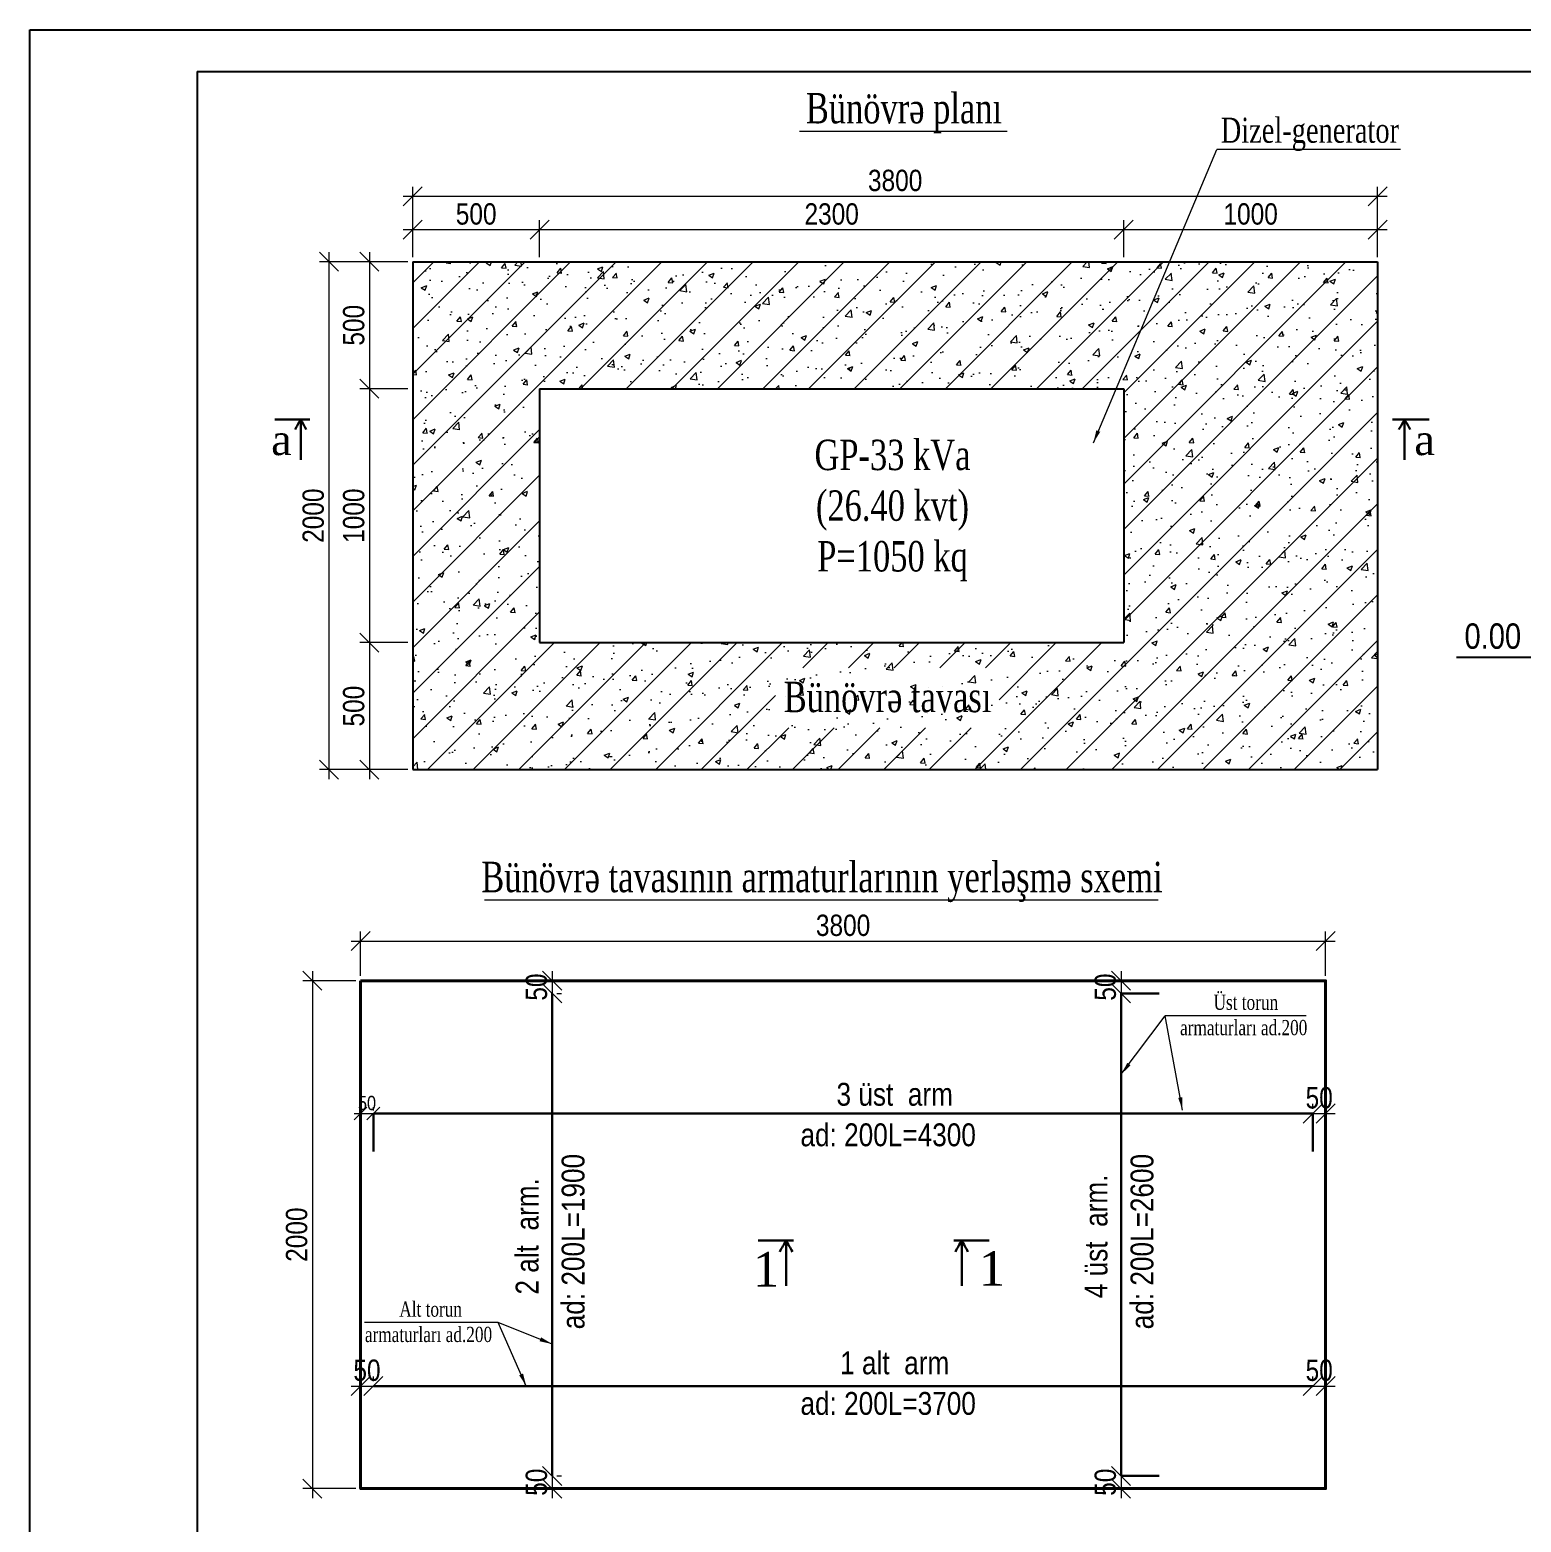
# Model space of a CAD drawing. Header units: millimetres. Extents: x 204354 to 3006910, y 96817 to 586751.
# Drawn here: x 204354 to 233720, y 114268 to 143654 of the extents above; entities that cross this region are included whole.
import ezdxf

# ---------------------------------------------------------------- set-up
doc = ezdxf.new("R2010")
doc.units = ezdxf.units.MM
for name, color, linetype, lineweight in [('ara divarlar', 7, 'Continuous', 20), ('Sutunun metal shtrixi', 7, 'Continuous', 9), ('Xarici divarların xətti', 7, 'Continuous', 30)]:
    doc.layers.add(name, color=color, linetype=linetype, lineweight=lineweight)
doc.layers.add('Text', color=7, linetype='Continuous')
doc.styles.add('400', font='times.ttf', dxfattribs={"width": 0.75, "height": 300})
doc.styles.add('sevda', font='ARIALN.TTF')
doc.styles.get("Standard").update_dxf_attribs({"font": 'arial.ttf'})
doc.styles.add('style1', font='ARIALN.TTF', dxfattribs={"height": 300})
doc.styles.add('style6', font='ARIALN.TTF', dxfattribs={"height": 300})
doc.dimstyles.new('DIM_100', dxfattribs={"dimscale": 100, "dimtxt": 250, "dimasz": 2.5, "dimexe": 1.25, "dimexo": 0.625, "dimtad": 1, "dimdec": 0, "dimtxsty": 'style1', "dimblk": 'OBLIQUE', "dimcen": 2.5, "dimdle": 1.25, "dimclrd": 251, "dimclre": 251, "dimaunit": 1, "dimadec": 3, "dimazin": 0, "dimtfac": 1, "dimtdec": 0, "dimtmove": 1, "dimatfit": 3, "dimfxl": 1.25, "dimlwd": 5, "dimlwe": 5, "dimarcsym": 0})
doc.dimstyles.new('sevda', dxfattribs={"dimscale": 100, "dimtxt": 2.8, "dimasz": 2.5, "dimexe": 1.25, "dimexo": 0.625, "dimtad": 1, "dimdec": 0, "dimtxsty": 'sevda', "dimblk": 'OBLIQUE', "dimcen": 2.5, "dimdle": 1.25, "dimclrd": 253, "dimclre": 253, "dimclrt": 150, "dimaunit": 1, "dimadec": 3, "dimazin": 0, "dimtfac": 1, "dimtdec": 0, "dimtmove": 1, "dimatfit": 3, "dimfxl": 1, "dimlwd": 13, "dimlwe": 13, "dimarcsym": 0})

# ---------------------------------------------------------------- blocks, each defined once
blk = doc.blocks.new('_Oblique')
at = {"color": 0, "linetype": 'ByBlock', "lineweight": -2}
blk.add_line((-0.5, -0.5), (0.5, 0.5), dxfattribs=at)
blk = doc.blocks.new('*D48')
at = {"color": 253, "lineweight": 13, "transparency": 16777216}
for p, q in [((211893, 139181), (211893, 140566)), ((230893, 139181), (230893, 140566)), ((211706, 140378), (231081, 140378))]:
    blk.add_line(p, q, dxfattribs=at)
at = {"layer": 'Defpoints', "color": 0, "linetype": 'Continuous', "lineweight": 15, "transparency": 16777216}
for p in [(230893, 140378), (211893, 139087), (230893, 139087)]:
    blk.add_point(p, dxfattribs=at)
at = {"color": 253, "linetype": 'Continuous', "lineweight": 13, "transparency": 16777216, "xscale": 375, "yscale": 375, "zscale": 375, "rotation": 180}
blk.add_blockref('_Oblique', (211893, 140378), dxfattribs=at)
at = {"color": 253, "linetype": 'Continuous', "lineweight": 13, "transparency": 16777216, "xscale": 375, "yscale": 375, "zscale": 375}
blk.add_blockref('_Oblique', (230893, 140378), dxfattribs=at)
at = {"color": 150, "linetype": 'Continuous', "lineweight": 15, "transparency": 16777216, "insert": (221393, 140686), "char_height": 420, "attachment_point": 5, "style": 'sevda'}
blk.add_mtext('3800', dxfattribs=at)
blk = doc.blocks.new('*D49')
at = {"color": 253, "lineweight": 13, "transparency": 16777216}
for p, q in [((211799, 139087), (210057, 139087)), ((210244, 139275), (210244, 128900)), ((211799, 129087), (210057, 129087))]:
    blk.add_line(p, q, dxfattribs=at)
at = {"layer": 'Defpoints', "color": 0, "linetype": 'Continuous', "lineweight": 15, "transparency": 16777216}
for p in [(211893, 139087), (210244, 129087), (211893, 129087)]:
    blk.add_point(p, dxfattribs=at)
at = {"color": 253, "linetype": 'Continuous', "lineweight": 13, "transparency": 16777216, "xscale": 375, "yscale": 375, "zscale": 375}
for p, rotation in [((210244, 139087), 90), ((210244, 129087), 270)]:
    blk.add_blockref('_Oblique', p, dxfattribs=dict(at, rotation=rotation))
at = {"color": 150, "linetype": 'Continuous', "lineweight": 15, "transparency": 16777216, "insert": (209936, 134087), "char_height": 420, "attachment_point": 5, "rotation": 90, "style": 'sevda'}
blk.add_mtext('2000', dxfattribs=at)
blk = doc.blocks.new('*D37')
at = {"color": 253, "lineweight": 13, "transparency": 16777216}
for p, q in [((214639, 125116), (214639, 124491)), ((214733, 124929), (214826, 124929)), ((214733, 124679), (214826, 124679))]:
    blk.add_line(p, q, dxfattribs=at)
at = {"layer": 'Defpoints', "color": 0, "linetype": 'Continuous', "lineweight": 15, "transparency": 16777216}
for p in [(214639, 124929), (214639, 124679), (214639, 124679)]:
    blk.add_point(p, dxfattribs=at)
at = {"color": 253, "linetype": 'Continuous', "lineweight": 13, "transparency": 16777216, "xscale": 375, "yscale": 375, "zscale": 375}
for p, rotation in [((214639, 124929), 90), ((214639, 124679), 270)]:
    blk.add_blockref('_Oblique', p, dxfattribs=dict(at, rotation=rotation))
at = {"color": 150, "linetype": 'Continuous', "lineweight": 15, "transparency": 16777216, "insert": (214331, 124804), "char_height": 420, "attachment_point": 5, "rotation": 90, "style": 'sevda'}
blk.add_mtext('50', dxfattribs=at)
blk = doc.blocks.new('*D38')
at = {"color": 253, "lineweight": 13, "transparency": 16777216}
for p, q in [((210868, 117041), (210868, 117135)), ((211118, 117041), (211118, 117135)), ((210681, 116948), (211306, 116948))]:
    blk.add_line(p, q, dxfattribs=at)
at = {"layer": 'Defpoints', "color": 0, "linetype": 'Continuous', "lineweight": 15, "transparency": 16777216}
for p in [(210868, 116948), (211118, 116948), (211118, 116948)]:
    blk.add_point(p, dxfattribs=at)
at = {"color": 253, "linetype": 'Continuous', "lineweight": 13, "transparency": 16777216, "xscale": 375, "yscale": 375, "zscale": 375, "rotation": 180}
blk.add_blockref('_Oblique', (210868, 116948), dxfattribs=at)
at = {"color": 253, "linetype": 'Continuous', "lineweight": 13, "transparency": 16777216, "xscale": 375, "yscale": 375, "zscale": 375}
blk.add_blockref('_Oblique', (211118, 116948), dxfattribs=at)
at = {"color": 150, "linetype": 'Continuous', "lineweight": 15, "transparency": 16777216, "insert": (210993, 117256), "char_height": 420, "attachment_point": 5, "style": 'sevda'}
blk.add_mtext('50', dxfattribs=at)
blk = doc.blocks.new('*D45')
at = {"color": 253, "lineweight": 13, "transparency": 16777216}
for p, q in [((210868, 125023), (210868, 125897)), ((229868, 125023), (229868, 125897)), ((210681, 125710), (230056, 125710))]:
    blk.add_line(p, q, dxfattribs=at)
at = {"layer": 'Defpoints', "color": 0, "linetype": 'Continuous', "lineweight": 15, "transparency": 16777216}
for p in [(229868, 125710), (210868, 124929), (229868, 124929)]:
    blk.add_point(p, dxfattribs=at)
at = {"color": 253, "linetype": 'Continuous', "lineweight": 13, "transparency": 16777216, "xscale": 375, "yscale": 375, "zscale": 375, "rotation": 180}
blk.add_blockref('_Oblique', (210868, 125710), dxfattribs=at)
at = {"color": 253, "linetype": 'Continuous', "lineweight": 13, "transparency": 16777216, "xscale": 375, "yscale": 375, "zscale": 375}
blk.add_blockref('_Oblique', (229868, 125710), dxfattribs=at)
at = {"color": 150, "linetype": 'Continuous', "lineweight": 15, "transparency": 16777216, "insert": (220368, 126018), "char_height": 420, "attachment_point": 5, "style": 'sevda'}
blk.add_mtext('3800', dxfattribs=at)
blk = doc.blocks.new('*D46')
at = {"color": 253, "lineweight": 13, "transparency": 16777216}
for p, q in [((210774, 124929), (209730, 124929)), ((209917, 125116), (209917, 114741)), ((210774, 114929), (209730, 114929))]:
    blk.add_line(p, q, dxfattribs=at)
at = {"layer": 'Defpoints', "color": 0, "linetype": 'Continuous', "lineweight": 15, "transparency": 16777216}
for p in [(210868, 124929), (209917, 114929), (210868, 114929)]:
    blk.add_point(p, dxfattribs=at)
at = {"color": 253, "linetype": 'Continuous', "lineweight": 13, "transparency": 16777216, "xscale": 375, "yscale": 375, "zscale": 375}
for p, rotation in [((209917, 124929), 90), ((209917, 114929), 270)]:
    blk.add_blockref('_Oblique', p, dxfattribs=dict(at, rotation=rotation))
at = {"color": 150, "linetype": 'Continuous', "lineweight": 15, "transparency": 16777216, "insert": (209609, 119929), "char_height": 420, "attachment_point": 5, "rotation": 90, "style": 'sevda'}
blk.add_mtext('2000', dxfattribs=at)
blk = doc.blocks.new('*D47')
at = {"color": 253, "lineweight": 13, "transparency": 16777216}
for p, q in [((225841, 115366), (225841, 114741)), ((225934, 115179), (226028, 115179)), ((225934, 114929), (226028, 114929))]:
    blk.add_line(p, q, dxfattribs=at)
at = {"layer": 'Defpoints', "color": 0, "linetype": 'Continuous', "lineweight": 15, "transparency": 16777216}
for p in [(225841, 115179), (225841, 114929), (225841, 114929)]:
    blk.add_point(p, dxfattribs=at)
at = {"color": 253, "linetype": 'Continuous', "lineweight": 13, "transparency": 16777216, "xscale": 375, "yscale": 375, "zscale": 375}
for p, rotation in [((225841, 115179), 90), ((225841, 114929), 270)]:
    blk.add_blockref('_Oblique', p, dxfattribs=dict(at, rotation=rotation))
at = {"color": 150, "linetype": 'Continuous', "lineweight": 15, "transparency": 16777216, "insert": (225533, 115054), "char_height": 420, "attachment_point": 5, "rotation": 90, "style": 'sevda'}
blk.add_mtext('50', dxfattribs=at)
blk = doc.blocks.new('*D34')
at = {"color": 253, "lineweight": 13, "transparency": 16777216}
for p, q in [((225841, 125116), (225841, 124491)), ((225934, 124929), (226028, 124929)), ((225934, 124679), (226028, 124679))]:
    blk.add_line(p, q, dxfattribs=at)
at = {"layer": 'Defpoints', "color": 0, "linetype": 'Continuous', "lineweight": 15, "transparency": 16777216}
for p in [(225841, 124929), (225841, 124679), (225841, 124679)]:
    blk.add_point(p, dxfattribs=at)
at = {"color": 253, "linetype": 'Continuous', "lineweight": 13, "transparency": 16777216, "xscale": 375, "yscale": 375, "zscale": 375}
for p, rotation in [((225841, 124929), 90), ((225841, 124679), 270)]:
    blk.add_blockref('_Oblique', p, dxfattribs=dict(at, rotation=rotation))
at = {"color": 150, "linetype": 'Continuous', "lineweight": 15, "transparency": 16777216, "insert": (225533, 124804), "char_height": 420, "attachment_point": 5, "rotation": 90, "style": 'sevda'}
blk.add_mtext('50', dxfattribs=at)
blk = doc.blocks.new('*D35')
at = {"color": 253, "lineweight": 13, "transparency": 16777216}
for p, q in [((210743, 122315), (211243, 122315)), ((210868, 122377), (210868, 122440)), ((211118, 122377), (211118, 122440))]:
    blk.add_line(p, q, dxfattribs=at)
at = {"layer": 'Defpoints', "color": 0, "linetype": 'Continuous', "lineweight": 15, "transparency": 16777216}
for p in [(210868, 122315), (211118, 122315), (211118, 122315)]:
    blk.add_point(p, dxfattribs=at)
at = {"color": 253, "linetype": 'Continuous', "lineweight": 13, "transparency": 16777216, "xscale": 250, "yscale": 250, "zscale": 250, "rotation": 180}
blk.add_blockref('_Oblique', (210868, 122315), dxfattribs=at)
at = {"color": 253, "linetype": 'Continuous', "lineweight": 13, "transparency": 16777216, "xscale": 250, "yscale": 250, "zscale": 250}
blk.add_blockref('_Oblique', (211118, 122315), dxfattribs=at)
at = {"color": 150, "linetype": 'Continuous', "lineweight": 15, "transparency": 16777216, "insert": (210993, 122520), "char_height": 280, "attachment_point": 5, "style": 'sevda'}
blk.add_mtext('50', dxfattribs=at)
blk = doc.blocks.new('*D42')
at = {"color": 253, "lineweight": 13, "transparency": 16777216}
for p, q in [((214639, 115366), (214639, 114741)), ((214733, 115179), (214826, 115179)), ((214733, 114929), (214826, 114929))]:
    blk.add_line(p, q, dxfattribs=at)
at = {"layer": 'Defpoints', "color": 0, "linetype": 'Continuous', "lineweight": 15, "transparency": 16777216}
for p in [(214639, 115179), (214639, 114929), (214639, 114929)]:
    blk.add_point(p, dxfattribs=at)
at = {"color": 253, "linetype": 'Continuous', "lineweight": 13, "transparency": 16777216, "xscale": 375, "yscale": 375, "zscale": 375}
for p, rotation in [((214639, 115179), 90), ((214639, 114929), 270)]:
    blk.add_blockref('_Oblique', p, dxfattribs=dict(at, rotation=rotation))
at = {"color": 150, "linetype": 'Continuous', "lineweight": 15, "transparency": 16777216, "insert": (214331, 115054), "char_height": 420, "attachment_point": 5, "rotation": 90, "style": 'sevda'}
blk.add_mtext('50', dxfattribs=at)
blk = doc.blocks.new('*D43')
at = {"color": 253, "lineweight": 13, "transparency": 16777216}
for p, q in [((229431, 122315), (230056, 122315)), ((229618, 122408), (229618, 122502)), ((229868, 122408), (229868, 122502))]:
    blk.add_line(p, q, dxfattribs=at)
at = {"layer": 'Defpoints', "color": 0, "linetype": 'Continuous', "lineweight": 15, "transparency": 16777216}
for p in [(229618, 122315), (229868, 122315), (229868, 122315)]:
    blk.add_point(p, dxfattribs=at)
at = {"color": 253, "linetype": 'Continuous', "lineweight": 13, "transparency": 16777216, "xscale": 375, "yscale": 375, "zscale": 375, "rotation": 180}
blk.add_blockref('_Oblique', (229618, 122315), dxfattribs=at)
at = {"color": 253, "linetype": 'Continuous', "lineweight": 13, "transparency": 16777216, "xscale": 375, "yscale": 375, "zscale": 375}
blk.add_blockref('_Oblique', (229868, 122315), dxfattribs=at)
at = {"color": 150, "linetype": 'Continuous', "lineweight": 15, "transparency": 16777216, "insert": (229743, 122623), "char_height": 420, "attachment_point": 5, "style": 'sevda'}
blk.add_mtext('50', dxfattribs=at)
blk = doc.blocks.new('*D15')
at = {"color": 253, "lineweight": 13, "transparency": 16777216}
for p, q in [((211799, 139087), (210853, 139087)), ((211041, 139275), (211041, 136400)), ((211799, 136587), (210853, 136587))]:
    blk.add_line(p, q, dxfattribs=at)
at = {"layer": 'Defpoints', "color": 0, "linetype": 'Continuous', "lineweight": 15, "transparency": 16777216}
for p in [(211893, 139087), (211041, 136587), (211893, 136587)]:
    blk.add_point(p, dxfattribs=at)
at = {"color": 253, "linetype": 'Continuous', "lineweight": 13, "transparency": 16777216, "xscale": 375, "yscale": 375, "zscale": 375}
for p, rotation in [((211041, 139087), 90), ((211041, 136587), 270)]:
    blk.add_blockref('_Oblique', p, dxfattribs=dict(at, rotation=rotation))
at = {"color": 150, "linetype": 'Continuous', "lineweight": 15, "transparency": 16777216, "insert": (210733, 137837), "char_height": 420, "attachment_point": 5, "rotation": 90, "style": 'sevda'}
blk.add_mtext('500', dxfattribs=at)
blk = doc.blocks.new('*D16')
at = {"color": 253, "lineweight": 13, "transparency": 16777216}
for p, q in [((211041, 131775), (211041, 128900)), ((211799, 131587), (210853, 131587)), ((211799, 129087), (210853, 129087))]:
    blk.add_line(p, q, dxfattribs=at)
at = {"layer": 'Defpoints', "color": 0, "linetype": 'Continuous', "lineweight": 15, "transparency": 16777216}
for p in [(211893, 131587), (211041, 129087), (211893, 129087)]:
    blk.add_point(p, dxfattribs=at)
at = {"color": 253, "linetype": 'Continuous', "lineweight": 13, "transparency": 16777216, "xscale": 375, "yscale": 375, "zscale": 375}
for p, rotation in [((211041, 131587), 90), ((211041, 129087), 270)]:
    blk.add_blockref('_Oblique', p, dxfattribs=dict(at, rotation=rotation))
at = {"color": 150, "linetype": 'Continuous', "lineweight": 15, "transparency": 16777216, "insert": (210733, 130337), "char_height": 420, "attachment_point": 5, "rotation": 90, "style": 'sevda'}
blk.add_mtext('500', dxfattribs=at)
blk = doc.blocks.new('*D17')
at = {"color": 253, "lineweight": 13, "transparency": 16777216}
for p, q in [((211041, 136775), (211041, 131400)), ((211799, 136587), (210853, 136587)), ((211799, 131587), (210853, 131587))]:
    blk.add_line(p, q, dxfattribs=at)
at = {"layer": 'Defpoints', "color": 0, "linetype": 'Continuous', "lineweight": 15, "transparency": 16777216}
for p in [(211893, 136587), (211041, 131587), (211893, 131587)]:
    blk.add_point(p, dxfattribs=at)
at = {"color": 253, "linetype": 'Continuous', "lineweight": 13, "transparency": 16777216, "xscale": 375, "yscale": 375, "zscale": 375}
for p, rotation in [((211041, 136587), 90), ((211041, 131587), 270)]:
    blk.add_blockref('_Oblique', p, dxfattribs=dict(at, rotation=rotation))
at = {"color": 150, "linetype": 'Continuous', "lineweight": 15, "transparency": 16777216, "insert": (210733, 134087), "char_height": 420, "attachment_point": 5, "rotation": 90, "style": 'sevda'}
blk.add_mtext('1000', dxfattribs=at)
blk = doc.blocks.new('*D18')
at = {"color": 253, "lineweight": 13, "transparency": 16777216}
for p, q in [((211893, 139181), (211893, 139905)), ((214393, 139181), (214393, 139905)), ((214581, 139718), (211706, 139718))]:
    blk.add_line(p, q, dxfattribs=at)
at = {"layer": 'Defpoints', "color": 0, "linetype": 'Continuous', "lineweight": 15, "transparency": 16777216}
for p in [(211893, 139718), (211893, 139087), (214393, 139087)]:
    blk.add_point(p, dxfattribs=at)
at = {"color": 253, "linetype": 'Continuous', "lineweight": 13, "transparency": 16777216, "xscale": 375, "yscale": 375, "zscale": 375, "rotation": 180}
blk.add_blockref('_Oblique', (211893, 139718), dxfattribs=at)
at = {"color": 253, "linetype": 'Continuous', "lineweight": 13, "transparency": 16777216, "xscale": 375, "yscale": 375, "zscale": 375}
blk.add_blockref('_Oblique', (214393, 139718), dxfattribs=at)
at = {"color": 150, "linetype": 'Continuous', "lineweight": 15, "transparency": 16777216, "insert": (213143, 140026), "char_height": 420, "attachment_point": 5, "style": 'sevda'}
blk.add_mtext('500', dxfattribs=at)
blk = doc.blocks.new('*D19')
at = {"color": 253, "lineweight": 13, "transparency": 16777216}
for p, q in [((225893, 139181), (225893, 139905)), ((230893, 139181), (230893, 139905)), ((231081, 139718), (225706, 139718))]:
    blk.add_line(p, q, dxfattribs=at)
at = {"layer": 'Defpoints', "color": 0, "linetype": 'Continuous', "lineweight": 15, "transparency": 16777216}
for p in [(225893, 139718), (225893, 139087), (230893, 139087)]:
    blk.add_point(p, dxfattribs=at)
at = {"color": 253, "linetype": 'Continuous', "lineweight": 13, "transparency": 16777216, "xscale": 375, "yscale": 375, "zscale": 375, "rotation": 180}
blk.add_blockref('_Oblique', (225893, 139718), dxfattribs=at)
at = {"color": 253, "linetype": 'Continuous', "lineweight": 13, "transparency": 16777216, "xscale": 375, "yscale": 375, "zscale": 375}
blk.add_blockref('_Oblique', (230893, 139718), dxfattribs=at)
at = {"color": 150, "linetype": 'Continuous', "lineweight": 15, "transparency": 16777216, "insert": (228393, 140026), "char_height": 420, "attachment_point": 5, "style": 'sevda'}
blk.add_mtext('1000', dxfattribs=at)
blk = doc.blocks.new('*D20')
at = {"color": 253, "lineweight": 13, "transparency": 16777216}
for p, q in [((214393, 139181), (214393, 139905)), ((225893, 139181), (225893, 139905)), ((226081, 139718), (214206, 139718))]:
    blk.add_line(p, q, dxfattribs=at)
at = {"layer": 'Defpoints', "color": 0, "linetype": 'Continuous', "lineweight": 15, "transparency": 16777216}
for p in [(214393, 139718), (214393, 139087), (225893, 139087)]:
    blk.add_point(p, dxfattribs=at)
at = {"color": 253, "linetype": 'Continuous', "lineweight": 13, "transparency": 16777216, "xscale": 375, "yscale": 375, "zscale": 375, "rotation": 180}
blk.add_blockref('_Oblique', (214393, 139718), dxfattribs=at)
at = {"color": 253, "linetype": 'Continuous', "lineweight": 13, "transparency": 16777216, "xscale": 375, "yscale": 375, "zscale": 375}
blk.add_blockref('_Oblique', (225893, 139718), dxfattribs=at)
at = {"color": 150, "linetype": 'Continuous', "lineweight": 15, "transparency": 16777216, "insert": (220143, 140026), "char_height": 420, "attachment_point": 5, "style": 'sevda'}
blk.add_mtext('2300', dxfattribs=at)
blk = doc.blocks.new('*D44')
at = {"color": 253, "lineweight": 13, "transparency": 16777216}
for p, q in [((229618, 117041), (229618, 117135)), ((229868, 117041), (229868, 117135)), ((229431, 116948), (230056, 116948))]:
    blk.add_line(p, q, dxfattribs=at)
at = {"layer": 'Defpoints', "color": 0, "linetype": 'Continuous', "lineweight": 15, "transparency": 16777216}
for p in [(229618, 116948), (229868, 116948), (229868, 116948)]:
    blk.add_point(p, dxfattribs=at)
at = {"color": 253, "linetype": 'Continuous', "lineweight": 13, "transparency": 16777216, "xscale": 375, "yscale": 375, "zscale": 375, "rotation": 180}
blk.add_blockref('_Oblique', (229618, 116948), dxfattribs=at)
at = {"color": 253, "linetype": 'Continuous', "lineweight": 13, "transparency": 16777216, "xscale": 375, "yscale": 375, "zscale": 375}
blk.add_blockref('_Oblique', (229868, 116948), dxfattribs=at)
at = {"color": 150, "linetype": 'Continuous', "lineweight": 15, "transparency": 16777216, "insert": (229743, 117256), "char_height": 420, "attachment_point": 5, "style": 'sevda'}
blk.add_mtext('50', dxfattribs=at)

msp = doc.modelspace()

# ---------------------------------------------------------------- hatches: boundary and pattern name
at = {"layer": 'Sutunun metal shtrixi'}
h = msp.add_hatch(dxfattribs=at)
h.set_pattern_fill('ANSI31', color=256, scale=200, angle=360, style=0)
h.set_pattern_definition([(45, (-812957.4, -452433.1), (-449.0128, 449.0128), [])])
h.paths.add_polyline_path([(211893.087, 139087.491), (211893.087, 129087.491), (230893.087, 129087.491), (230893.087, 139087.491)])
h.paths.add_polyline_path([(225893.087, 136587.491), (225893.087, 131587.491), (214393.087, 131587.491), (214393.087, 136587.491)], flags=16)
h.paths.add_polyline_path([(219036.742, 129910.11), (223438.1, 129910.11), (223438.1, 131089.59), (219036.742, 131089.59)], flags=16)
h.paths.add_polyline_path([(220638.024, 131087.491), (224382.865, 131087.491)], flags=16)
at = {"layer": 'Xarici divarların xətti', "lineweight": 13}
h = msp.add_hatch(dxfattribs=at)
h.set_pattern_fill('AR-CONC', scale=6)
h.set_pattern_definition([(50, (-812957.4, -452433.1), (1093.108, -95.6345), [114.3, -1257.3]), (355, (-812957.4, -452433.1), (-211.4605, 1146.3411), [91.44, -1005.8435]), (100.45144, (-812866.3, -452441.1), (881.6475, 1050.7065), [97.1401, -1068.5415]), (46.1842, (-812957.4, -452128.3), (1626.4742, -252.254), [171.45, -1885.95]), (96.63556, (-812821.9, -452149.3), (1424.4248, 1484.5567), [145.7101, -1602.8136]), (351.18415, (-812957.4, -452128.3), (1424.4248, 1484.5567), [137.1598, -1508.7584]), (21, (-812805, -452204.5), (909.68635, -613.5912), [114.3, -1257.3]), (326, (-812805, -452204.5), (370.8122, 1105.1278), [91.44, -1005.84]), (71.45144, (-812729.2, -452255.6), (1280.4985, 491.5366), [97.1401, -1068.5396]), (37.5, (-812957.42, -452433.1), (18.53162, 507.33023), [0, -993.648, 0, -1021.08, 0, -1009.65]), (7.5, (-812957.4, -452433.1), (400.91798, 601.08345), [0, -582.168, 0, -970.788, 0, -384.81]), (327.5, (-813297.28, -452433.1), (813.54357, -34.37246), [0, -381, 0, -1188.72, 0, -1577.34]), (317.5, (-813449.7, -452433.1), (888.7751, 152.55895), [0, -495.3, 0, -789.432, 0, -1120.14])])
h.paths.add_polyline_path([(211893.087, 139087.491), (211893.087, 129087.491), (230893.087, 129087.491), (230893.087, 139087.491)])
h.paths.add_polyline_path([(225893.087, 136587.491), (225893.087, 131587.491), (214393.087, 131587.491), (214393.087, 136587.491)], flags=16)
h.paths.add_polyline_path([(219097.176, 129878.644), (219097.176, 131157.513), (223393.897, 131157.513), (223393.897, 129878.644)], flags=24)
h.paths.add_polyline_path([(219678.265, 132621.807), (219678.265, 135927.404), (222980.695, 135927.404), (222980.695, 132621.807)], flags=8)

# ---------------------------------------------------------------- linework, layer by layer
at = {"color": 0, "lineweight": 25}
for p, q in [((204354.42, 143654.156), (270650.62, 143654.156)), ((204354.42, 96816.986), (204354.42, 143654.156))]:
    msp.add_line(p, q, dxfattribs=at)
at = {"color": 0, "lineweight": 25, "ltscale": 15}
for p, q in [((269826.022, 142829.558), (207651.836, 142829.558)), ((207652.812, 97641.585), (207652.812, 142830.868))]:
    msp.add_line(p, q, dxfattribs=at)
at = {"lineweight": 15, "ltscale": 80}
for p, q in [((223599.711, 141655.323), (219507.033, 141655.323)), ((231340.762, 141295.769), (227728.058, 141295.769)), ((226569.646, 126515.155), (213305.801, 126515.155)), ((229485.781, 124240.628), (226710.375, 124240.628)), ((213578.347, 118198.318), (210944.699, 118198.318))]:
    msp.add_line(p, q, dxfattribs=at)
at = {"color": 3, "linetype": 'Continuous', "lineweight": 25}
for p, q in [((211893.087, 139087.491), (230893.087, 139087.491)), ((211893.087, 139087.491), (211893.087, 129087.491)), ((230893.087, 139087.491), (230893.087, 129087.491)), ((214393.087, 136587.491), (225893.087, 136587.491)), ((214393.087, 136587.491), (214393.087, 131587.491)), ((225893.087, 136587.491), (225893.087, 131587.491)), ((214393.087, 131587.491), (225893.087, 131587.491)), ((211893.087, 129087.491), (230893.087, 129087.491))]:
    msp.add_line(p, q, dxfattribs=at)
at = {"color": 7, "lineweight": 30, "ltscale": 80}
for p, q in [((209687.255, 135982.593), (209687.255, 135188.285)), ((231423.914, 135982.593), (231423.914, 135188.285)), ((219245.08, 119815.124), (219245.08, 118921.527)), ((222702.835, 119815.124), (222702.835, 118921.527))]:
    msp.add_line(p, q, dxfattribs=at)
msp.add_line((232448.01, 131298.97), (234386.246, 131298.97))
at = {"color": 3, "linetype": 'Continuous', "lineweight": 30}
msp.add_line((214638.849, 124678.96), (214638.849, 115178.96), dxfattribs=at)
at = {"color": 4, "linetype": 'Continuous', "lineweight": 30}
for p, q in [((225840.734, 124678.96), (225840.734, 115178.96)), ((225840.734, 124678.96), (226590.734, 124678.96)), ((225840.734, 115178.96), (226590.734, 115178.96))]:
    msp.add_line(p, q, dxfattribs=at)
at = {"color": 2, "linetype": 'ByBlock', "lineweight": 30}
for p, q in [((211118.11, 122314.633), (229618.11, 122314.633)), ((211118.11, 122314.633), (211118.11, 121564.633)), ((229618.11, 122314.633), (229618.11, 121564.633))]:
    msp.add_line(p, q, dxfattribs=at)
at = {"color": 1, "linetype": 'ByBlock', "lineweight": 30}
msp.add_line((211118.11, 116947.745), (229618.11, 116947.745), dxfattribs=at)
at = {"color": 3, "linetype": 'Continuous', "lineweight": 40}
msp.add_lwpolyline([(210868.11, 124928.96), (229868.11, 124928.96), (229868.11, 114928.96), (210868.11, 114928.96)], close=True, dxfattribs=at)
at = {"color": 7, "lineweight": 30, "ltscale": 80}
for points in [[(209687.255, 135982.593), (209650.315, 135916.751), (209613.375, 135850.908), (209576.434, 135785.066)], [(209798.076, 135785.066), (209761.136, 135850.908), (209724.196, 135916.751), (209687.255, 135982.593)], [(231423.914, 135982.593), (231386.973, 135916.751), (231350.033, 135850.908), (231313.093, 135785.066)], [(231534.735, 135785.066), (231497.794, 135850.908), (231460.854, 135916.751), (231423.914, 135982.593)], [(219245.08, 119815.124), (219203.523, 119741.051), (219161.965, 119666.979), (219120.407, 119592.906)], [(219369.754, 119592.906), (219328.196, 119666.979), (219286.638, 119741.051), (219245.08, 119815.124)], [(222702.835, 119815.124), (222661.277, 119741.051), (222619.719, 119666.979), (222578.161, 119592.906)], [(222827.509, 119592.906), (222785.951, 119666.979), (222744.393, 119741.051), (222702.835, 119815.124)]]:
    msp.add_open_spline(points, degree=3, dxfattribs=at)
at = {"layer": 'ara divarlar', "lineweight": 30}
for p, q in [((209181.682, 135982.593), (209869.712, 135982.593)), ((231183.443, 135982.593), (231905.538, 135982.593)), ((218694.041, 119815.124), (219390.157, 119815.124)), ((222548.547, 119815.124), (223244.662, 119815.124))]:
    msp.add_line(p, q, dxfattribs=at)

# ---------------------------------------------------------------- texts
at = {"attachment_point": 5, "style": '400'}
for s, insert, char_height in [('{\\fTimes New Roman|b0|i0|c238|p18;Bünövrə planı }', (221566.58, 142014.007), 598.95), ('{\\fTimes New Roman|b0|i0|c238|p18;Dizel-generator}', (229559.955, 141596.267), 494.13375), ('{\\fTimes New Roman|b0|i0|c238|p18;GP-33 kVa\\P(26.40 kvt)\\PP=1050 kq }', (221340.491, 134188.671), 598.95), ('{\\fTimes New Roman|b0|i0|c238|p18;Bünövrə tavası }', (221242.946, 130513.112), 598.95), ('{\\fTimes New Roman|b0|i0|c238|p18;Bünövrə tavasının armaturlarının yerləşmə sxemi }', (219951.345, 126873.839), 598.95), ('{\\fTimes New Roman|b0|i0|c238|p18; Üst torun  \\Parmaturları ad.200}', (228256.392, 124252.894), 299.475), ('{\\fTimes New Roman|b0|i0|c238|p18; Alt torun  \\Parmaturları ad.200}', (212204.496, 118210.583), 299.475)]:
    msp.add_mtext(s, dxfattribs=dict(at, insert=insert, char_height=char_height))
at = {"color": 2, "linetype": 'ByBlock', "lineweight": 40, "char_height": 450, "attachment_point": 5, "style": 'style6'}
for s, insert in [('\\A1;{\\fArial Narrow|b0|i0|c238|p34;3} {\\fArial Narrow|b0|i0|c238|p34;üst}  аr{\\fArial Narrow|b0|i0|c238|p34;m}', (221384.22, 122690.254)), ('\\A1;аd: {\\fArial Narrow|b0|i0|c238|p34;20}0{\\fArial Narrow|b0|i0|c238|p34;L=4}30{\\fArial Narrow|b0|i0|c238|p34;0}', (221255.435, 121891.903)), ('\\A1;{\\fArial Narrow|b0|i0|c238|p34;1} {\\fArial Narrow|b0|i0|c238|p34;alt}  аr{\\fArial Narrow|b0|i0|c238|p34;m}', (221384.22, 117400.97)), ('\\A1;аd: {\\fArial Narrow|b0|i0|c238|p34;20}0{\\fArial Narrow|b0|i0|c238|p34;L=3}70{\\fArial Narrow|b0|i0|c238|p34;0}', (221255.435, 116602.619))]:
    msp.add_mtext(s, dxfattribs=dict(at, insert=insert))
at = {"color": 2, "linetype": 'ByBlock', "lineweight": 40, "char_height": 450, "attachment_point": 5, "rotation": 90, "style": 'style6'}
for s, insert in [('\\A1;аd: {\\fArial Narrow|b0|i0|c238|p34;20}0{\\fArial Narrow|b0|i0|c238|p34;L=}19{\\fArial Narrow|b0|i0|c238|p34;00  }', (215054.474, 119792.123)), ('\\A1;аd: {\\fArial Narrow|b0|i0|c238|p34;20}0{\\fArial Narrow|b0|i0|c238|p34;L=2}6{\\fArial Narrow|b0|i0|c238|p34;00  }', (226256.359, 119792.123)), ('\\A1;{\\fArial Narrow|b0|i0|c238|p34;2 a}lt  аr{\\fArial Narrow|b0|i0|c238|p34;m}.', (214148.955, 119895.202)), ('\\A1;{\\fArial Narrow|b0|i0|c238|p34;4 üst}  аr{\\fArial Narrow|b0|i0|c238|p34;m}.', (225350.84, 119895.202))]:
    msp.add_mtext(s, dxfattribs=dict(at, insert=insert))
at = {"layer": 'ara divarlar', "attachment_point": 7}
for s, insert, char_height, width in [('{\\fTimes New Roman|b0|i0|c238|p18;a}', (209106.114, 135271.076), 604.8, 383.04), ('{\\fTimes New Roman|b0|i0|c238|p18;a}', (231615.868, 135271.076), 604.8, 383.04), ('{\\fTimes New Roman|b0|i0|c238|p18;1}', (223042.23, 118923.485), 680.4, 430.92), ('{\\fTimes New Roman|b0|i0|c238|p18;1}', (218593.042, 118907.386), 680.4, 430.92)]:
    msp.add_mtext(s, dxfattribs=dict(at, insert=insert, char_height=char_height, width=width))
at = {"layer": 'Text', "insert": (232604.19, 131965.93), "char_height": 500, "attachment_point": 1, "style": 'style6'}
msp.add_mtext_dynamic_manual_height_columns('{\\fArial Narrow|b0|i0|c238|p34;0.00}', width=1643.76817, gutter_width=1800, heights=[0], dxfattribs=at)

# ---------------------------------------------------------------- dimensions: what is measured, and where the dimension line sits
at = {"linetype": 'Continuous', "lineweight": 15}
for base, p1, p2, picture, middle in [((230893.087, 140378.292), (211893.087, 139087.491), (230893.087, 139087.491), '*D48', (221393.087, 140686.483)), ((211893.087, 139717.743), (214393.087, 139087.491), (211893.087, 139087.491), '*D18', (213143.087, 140025.934)), ((214393.087, 139717.743), (225893.087, 139087.491), (214393.087, 139087.491), '*D20', (220143.087, 140025.934)), ((225893.087, 139717.743), (230893.087, 139087.491), (225893.087, 139087.491), '*D19', (228393.087, 140025.934)), ((229868.11, 125709.528), (210868.11, 124928.96), (229868.11, 124928.96), '*D45', (220368.11, 126017.719))]:
    dim = msp.add_linear_dim(base=base, p1=p1, p2=p2, dimstyle='sevda', override={"dimscale": 150, "dimlfac": 0.2}, dxfattribs=at)
    dim.commit()
    dim.dimension.update_dxf_attribs({"geometry": picture, "text_midpoint": middle})
for base, p1, p2, picture, middle in [((210244.417, 129087.491), (211893.087, 139087.491), (211893.087, 129087.491), '*D49', (209936.226, 134087.491)), ((211040.901, 136587.491), (211893.087, 139087.491), (211893.087, 136587.491), '*D15', (210732.71, 137837.491)), ((211040.901, 131587.491), (211893.087, 136587.491), (211893.087, 131587.491), '*D17', (210732.71, 134087.491)), ((211040.901, 129087.491), (211893.087, 131587.491), (211893.087, 129087.491), '*D16', (210732.71, 130337.491)), ((209917.416, 114928.96), (210868.11, 124928.96), (210868.11, 114928.96), '*D46', (209609.226, 119928.96))]:
    dim = msp.add_linear_dim(base=base, p1=p1, p2=p2, angle=90, dimstyle='sevda', override={"dimscale": 150, "dimlfac": 0.2}, dxfattribs=at)
    dim.commit()
    dim.dimension.update_dxf_attribs({"geometry": picture, "text_midpoint": middle})
for base, p1, p2, picture, middle in [((214638.849, 124678.96), (214638.849, 124928.96), (214638.849, 124678.96), '*D37', (214638.849, 124803.96)), ((225840.734, 124678.96), (225840.734, 124928.96), (225840.734, 124678.96), '*D34', (225840.734, 124803.96)), ((214638.849, 114928.96), (214638.849, 115178.96), (214638.849, 114928.96), '*D42', (214638.849, 115053.96)), ((225840.734, 114928.96), (225840.734, 115178.96), (225840.734, 114928.96), '*D47', (225840.734, 115053.96))]:
    dim = msp.add_linear_dim(base=base, p1=p1, p2=p2, angle=90, dimstyle='sevda', override={"dimscale": 150, "dimlfac": 0.2}, dxfattribs=at)
    dim.commit()
    dim.dimension.update_dxf_attribs({"geometry": picture, "text_midpoint": middle, "dimtype": 160})
for base, p1, p2, override, picture, middle in [((229868.11, 122314.633), (229618.11, 122314.633), (229868.11, 122314.633), {"dimscale": 150, "dimlfac": 0.2}, '*D43', (229743.11, 122314.633)), ((211118.11, 122314.633), (210868.11, 122314.633), (211118.11, 122314.633), {"dimlfac": 0.2}, '*D35', (210993.11, 122314.633)), ((211118.11, 116947.745), (210868.11, 116947.745), (211118.11, 116947.745), {"dimscale": 150, "dimlfac": 0.2}, '*D38', (210993.11, 116947.745)), ((229868.11, 116947.745), (229618.11, 116947.745), (229868.11, 116947.745), {"dimscale": 150, "dimlfac": 0.2}, '*D44', (229743.11, 116947.745))]:
    dim = msp.add_linear_dim(base=base, p1=p1, p2=p2, dimstyle='sevda', override=override, dxfattribs=at)
    dim.commit()
    dim.dimension.update_dxf_attribs({"geometry": picture, "text_midpoint": middle, "dimtype": 160})

# ---------------------------------------------------------------- leaders
at = {"lineweight": 15, "ltscale": 80}
for points in [[(225296.125, 135523.462), (227728.058, 141295.769)], [(225846.732, 123088.6), (226710.375, 124240.628)], [(227052.233, 122383.074), (226710.375, 124240.628)], [(214129.19, 116947.745), (213578.347, 118198.318)], [(214638.849, 117775.412), (213578.347, 118198.318)]]:
    msp.add_leader(points, dimstyle='DIM_100', override={"dimgap": 0.625, "dimtad": 0}, dxfattribs=at)

doc.saveas('drawing.dxf')
